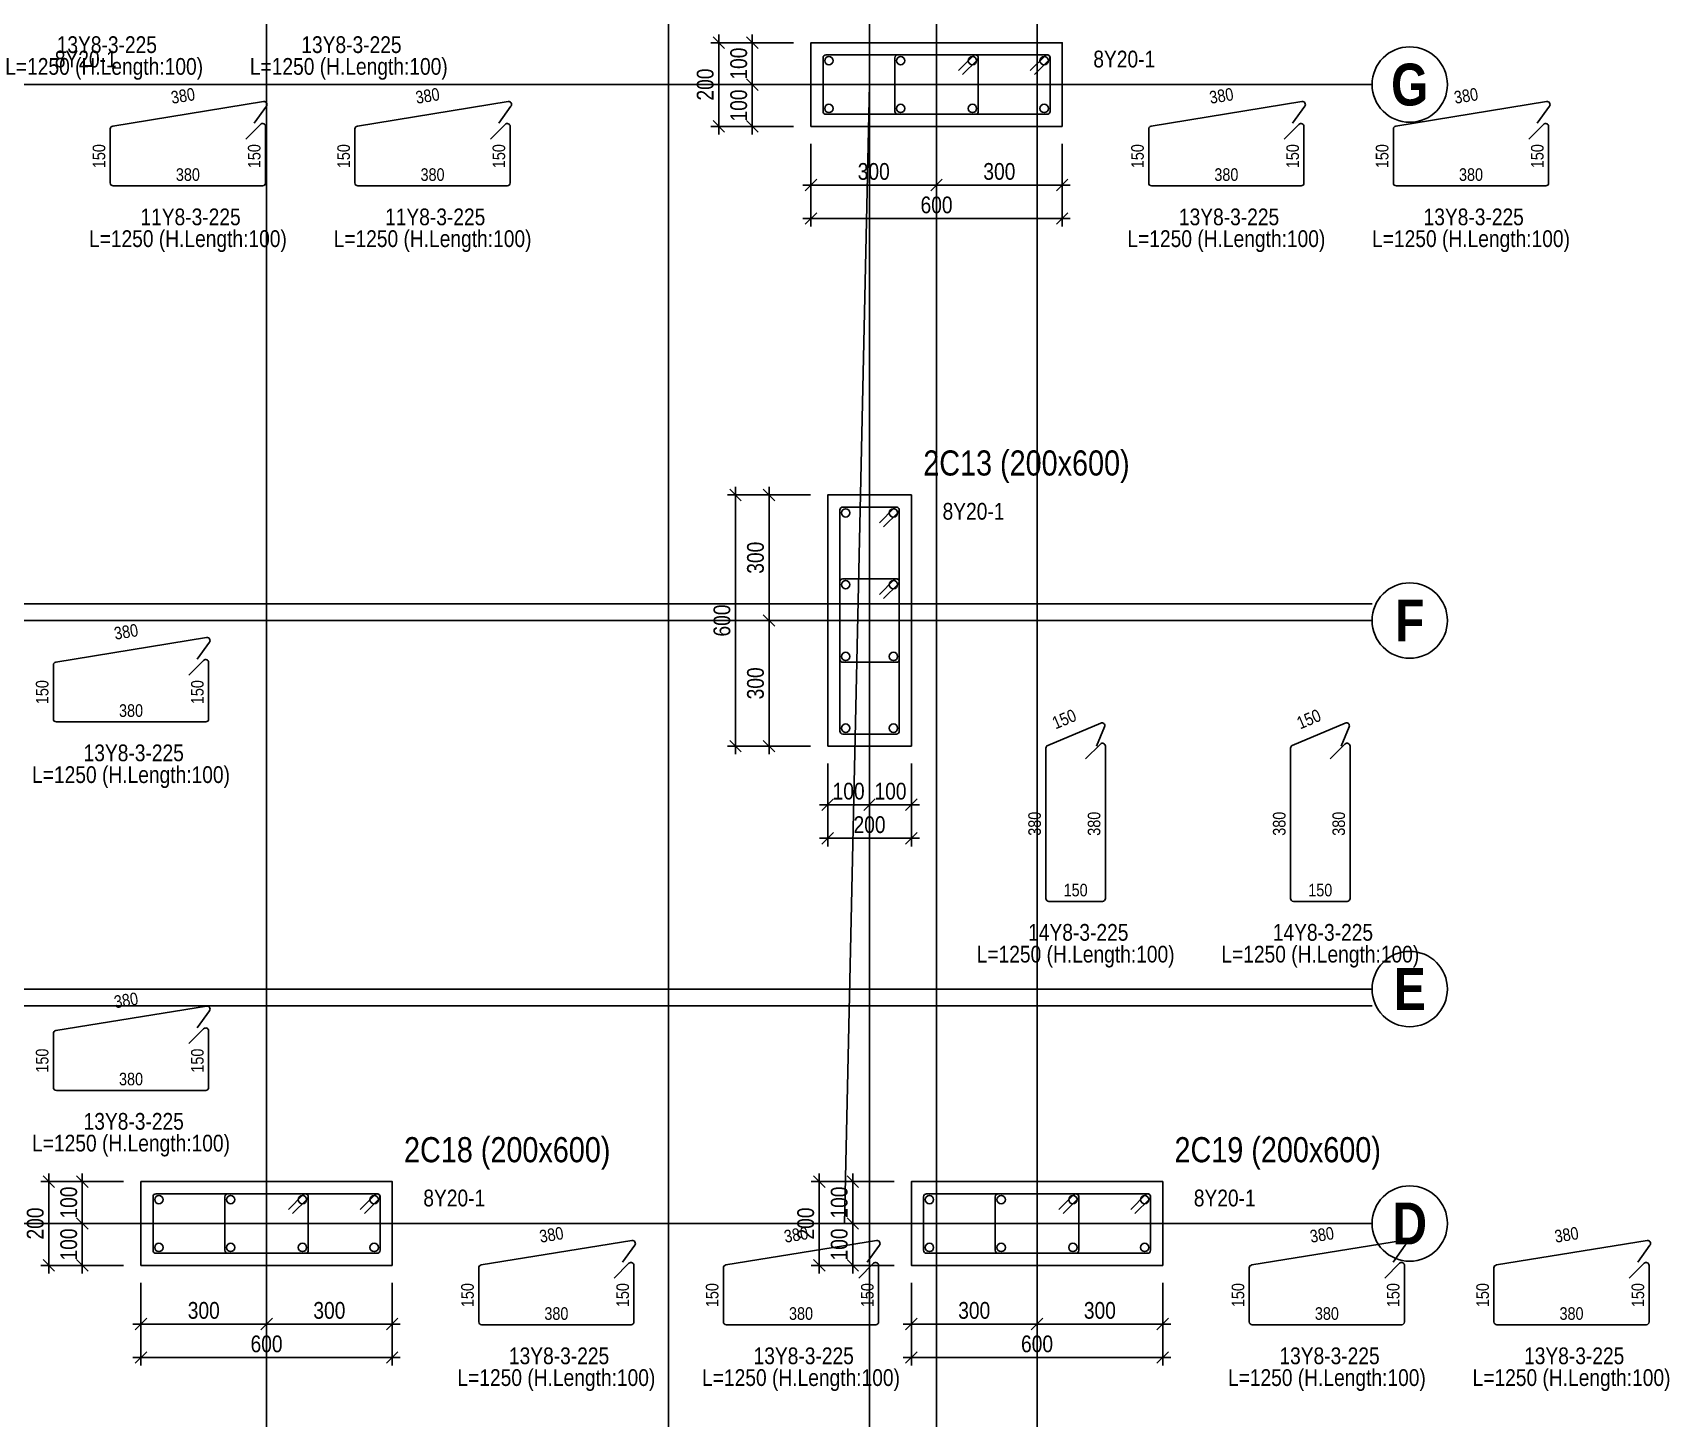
# Model space of a CAD drawing. Extents: x 0 to 206258, y -403073 to 0.
# Drawn here: x 54966 to 64737, y -75950 to -67678 of the extents above; entities that cross this region are included whole.
import ezdxf
from ezdxf.enums import TextEntityAlignment as Align
from ezdxf.lldxf.tags import DXFTag

# ---------------------------------------------------------------- set-up
doc = ezdxf.new("R2010")
doc.units = 0
doc.header["$LTSCALE"] = 1000
for name, color, linetype in [('Axis Circle(Dir 1)', 150, 'Continuous'), ('Axis Label(Dir 1)', 7, 'Continuous'), ('Axis Line(Dir 1)', 8, 'CENTER2'), ('Axis Line(Dir 2)', 150, 'CENTER2'), ('Column Line(D)', 1, 'Continuous'), ('Dimension Line', 5, 'Continuous'), ('Link Line', 3, 'Continuous'), ('Rebar Length Text', 8, 'Continuous'), ('Rebar Line', 7, 'Continuous'), ('Top Rebar Label', 6, 'Continuous')]:
    doc.layers.add(name, color=color, linetype=linetype)
for name, color, linetype, true_color in [('Column Label(D)', 12, 'Continuous', 0xbd0000), ('Ghost Axis Line', 254, 'Continuous', 0xbebebe), ('Link Label', 94, 'Continuous', 0x008100), ('Link Length Text', 94, 'Continuous', 0x008100)]:
    doc.layers.add(name, color=color, linetype=linetype, true_color=true_color)
doc.styles.add('Axis Label(Dir 1)', font='ARIALNB.TTF', dxfattribs={"height": 250})
doc.styles.add('Column Label(D)', font='ARIALN.TTF', dxfattribs={"height": 150})
doc.styles.add('Dimension Text', font='ARIALN.TTF', dxfattribs={"height": 100})
doc.styles.add('Link Label', font='ARIALN.TTF', dxfattribs={"height": 100})
doc.styles.add('Link Length Text', font='ARIALN.TTF', dxfattribs={"height": 100})
doc.styles.add('Rebar Length Text', font='ARIALN.TTF', dxfattribs={"height": 75})
doc.styles.add('Top Rebar Label', font='ARIALN.TTF', dxfattribs={"height": 100})
tags = doc.linetypes.add('CENTER2', pattern=[1.125, 0.75, -0.125, 0.125, -0.125]).pattern_tags.tags
tags[10:11] = [DXFTag(74, 4), DXFTag(75, 0), DXFTag(340, '0'), DXFTag(46, 0.0), DXFTag(50, 0.0), DXFTag(44, 0.0), DXFTag(45, 0.0)]
tags[8:9] = [DXFTag(74, 4), DXFTag(75, 0), DXFTag(340, '0'), DXFTag(46, 0.0), DXFTag(50, 0.0), DXFTag(44, 0.0), DXFTag(45, 0.0)]
tags[6:7] = [DXFTag(74, 4), DXFTag(75, 0), DXFTag(340, '0'), DXFTag(46, 0.0), DXFTag(50, 0.0), DXFTag(44, 0.0), DXFTag(45, 0.0)]
tags[4:5] = [DXFTag(74, 4), DXFTag(75, 0), DXFTag(340, '0'), DXFTag(46, 0.0), DXFTag(50, 0.0), DXFTag(44, 0.0), DXFTag(45, 0.0)]
doc.dimstyles.new('COLUMNAPP', dxfattribs={"dimtxt": 100, "dimasz": 30, "dimexe": 48.3, "dimexo": 103.5, "dimgap": 30, "dimtad": 1, "dimtoh": 1, "dimdec": 1, "dimlfac": 0.4, "dimdsep": 46, "dimtxsty": 'Dimension Text', "dimblk": 'PCDIM_TICK', "dimcen": 0.09, "dimclrd": 5, "dimclre": 5, "dimclrt": 5, "dimadec": 1, "dimazin": 0, "dimtp": 1, "dimtm": 1, "dimtfac": 1, "dimtdec": 4, "dimtofl": 0, "dimtmove": 0, "dimatfit": 3, "dimfxl": 1, "dimtolj": 1, "dimtzin": 0, "dimarcsym": 0})

# ---------------------------------------------------------------- blocks, each defined once
blk = doc.blocks.new('PCDIM_TICK')
at = {"layer": 'Dimension Line', "color": 0, "transparency": 33554687}
for p, q in [((1.15, 1.15), (-1.15, -1.15)), ((1.61, 0), (0, 0))]:
    blk.add_line(p, q, dxfattribs=at)
blk = doc.blocks.new('*U1479')
at = {"layer": 'Dimension Line', "color": 5, "true_color": 0x0000ff, "transparency": 16777216}
for p, q in [((59612.4, -68341.2), (59612.4, -68636)), ((60362.4, -68341.2), (60362.4, -68636)), ((59612.4, -68587.7), (60362.4, -68587.7))]:
    blk.add_line(p, q, dxfattribs=at)
at = {"layer": 'Dimension Line', "color": 5, "true_color": 0x0000ff, "transparency": 16777216, "xscale": 30, "yscale": 30, "rotation": 180.0000000000004}
blk.add_blockref('PCDIM_TICK', (59612.4, -68587.7), dxfattribs=at)
at = {"layer": 'Dimension Line', "color": 5, "true_color": 0x0000ff, "transparency": 16777216, "xscale": 30, "yscale": 30}
blk.add_blockref('PCDIM_TICK', (60362.4, -68587.7), dxfattribs=at)
at = {"layer": 'Dimension Line', "color": 5, "true_color": 0x0000ff, "transparency": 16777216, "insert": (59987.4, -68557.7), "char_height": 100, "width": 181.501, "attachment_point": 8, "style": 'Dimension Text'}
blk.add_mtext('300', dxfattribs=at)
blk = doc.blocks.new('*U1480')
at = {"layer": 'Dimension Line', "color": 5, "true_color": 0x0000ff, "transparency": 16777216}
for p, q in [((60362.4, -68341.2), (60362.4, -68636)), ((61112.4, -68341.2), (61112.4, -68636)), ((60362.4, -68587.7), (61112.4, -68587.7))]:
    blk.add_line(p, q, dxfattribs=at)
at = {"layer": 'Dimension Line', "color": 5, "true_color": 0x0000ff, "transparency": 16777216, "xscale": 30, "yscale": 30, "rotation": 180.0000000000004}
blk.add_blockref('PCDIM_TICK', (60362.4, -68587.7), dxfattribs=at)
at = {"layer": 'Dimension Line', "color": 5, "true_color": 0x0000ff, "transparency": 16777216, "xscale": 30, "yscale": 30}
blk.add_blockref('PCDIM_TICK', (61112.4, -68587.7), dxfattribs=at)
at = {"layer": 'Dimension Line', "color": 5, "true_color": 0x0000ff, "transparency": 16777216, "insert": (60737.4, -68557.7), "char_height": 100, "width": 181.501, "attachment_point": 8, "style": 'Dimension Text'}
blk.add_mtext('300', dxfattribs=at)
blk = doc.blocks.new('*U1481')
at = {"layer": 'Dimension Line', "color": 5, "true_color": 0x0000ff, "transparency": 16777216}
for p, q in [((59612.4, -68341.2), (59612.4, -68836)), ((61112.4, -68341.2), (61112.4, -68836)), ((59612.4, -68787.7), (61112.4, -68787.7))]:
    blk.add_line(p, q, dxfattribs=at)
at = {"layer": 'Dimension Line', "color": 5, "true_color": 0x0000ff, "transparency": 16777216, "xscale": 30, "yscale": 30, "rotation": 180.0000000000004}
blk.add_blockref('PCDIM_TICK', (59612.4, -68787.7), dxfattribs=at)
at = {"layer": 'Dimension Line', "color": 5, "true_color": 0x0000ff, "transparency": 16777216, "xscale": 30, "yscale": 30}
blk.add_blockref('PCDIM_TICK', (61112.4, -68787.7), dxfattribs=at)
at = {"layer": 'Dimension Line', "color": 5, "true_color": 0x0000ff, "transparency": 16777216, "insert": (60362.4, -68757.7), "char_height": 100, "width": 181.97, "attachment_point": 8, "style": 'Dimension Text'}
blk.add_mtext('600', dxfattribs=at)
blk = doc.blocks.new('*U1482')
at = {"layer": 'Dimension Line', "color": 5, "true_color": 0x0000ff, "transparency": 16777216}
for p, q in [((59508.9, -67987.7), (59214.1, -67987.7)), ((59262.4, -68237.7), (59262.4, -67987.7)), ((59508.9, -68237.7), (59214.1, -68237.7))]:
    blk.add_line(p, q, dxfattribs=at)
at = {"layer": 'Dimension Line', "color": 5, "true_color": 0x0000ff, "transparency": 16777216, "xscale": 30, "yscale": 30}
for p, rotation in [((59262.4, -67987.7), 89.99999999999447), ((59262.4, -68237.7), 269.9999999999834)]:
    blk.add_blockref('PCDIM_TICK', p, dxfattribs=dict(at, rotation=rotation))
at = {"layer": 'Dimension Line', "color": 5, "true_color": 0x0000ff, "transparency": 16777216, "insert": (59232.4, -68112.7), "char_height": 100, "width": 173.928, "attachment_point": 8, "rotation": 90, "style": 'Dimension Text'}
blk.add_mtext('100', dxfattribs=at)
blk = doc.blocks.new('*U1483')
at = {"layer": 'Dimension Line', "color": 5, "true_color": 0x0000ff, "transparency": 16777216}
for p, q in [((59508.9, -67737.7), (59214.1, -67737.7)), ((59262.4, -67987.7), (59262.4, -67737.7)), ((59508.9, -67987.7), (59214.1, -67987.7))]:
    blk.add_line(p, q, dxfattribs=at)
at = {"layer": 'Dimension Line', "color": 5, "true_color": 0x0000ff, "transparency": 16777216, "xscale": 30, "yscale": 30}
for p, rotation in [((59262.4, -67737.7), 89.99999999999447), ((59262.4, -67987.7), 269.9999999999834)]:
    blk.add_blockref('PCDIM_TICK', p, dxfattribs=dict(at, rotation=rotation))
at = {"layer": 'Dimension Line', "color": 5, "true_color": 0x0000ff, "transparency": 16777216, "insert": (59232.4, -67862.7), "char_height": 100, "width": 173.928, "attachment_point": 8, "rotation": 90, "style": 'Dimension Text'}
blk.add_mtext('100', dxfattribs=at)
blk = doc.blocks.new('*U1484')
at = {"layer": 'Dimension Line', "color": 5, "true_color": 0x0000ff, "transparency": 16777216}
for p, q in [((59508.9, -67737.7), (59014.1, -67737.7)), ((59062.4, -68237.7), (59062.4, -67737.7)), ((59508.9, -68237.7), (59014.1, -68237.7))]:
    blk.add_line(p, q, dxfattribs=at)
at = {"layer": 'Dimension Line', "color": 5, "true_color": 0x0000ff, "transparency": 16777216, "xscale": 30, "yscale": 30}
for p, rotation in [((59062.4, -67737.7), 89.99999999999447), ((59062.4, -68237.7), 269.9999999999834)]:
    blk.add_blockref('PCDIM_TICK', p, dxfattribs=dict(at, rotation=rotation))
at = {"layer": 'Dimension Line', "color": 5, "true_color": 0x0000ff, "transparency": 16777216, "insert": (59032.4, -67987.7), "char_height": 100, "width": 182.775, "attachment_point": 8, "rotation": 90, "style": 'Dimension Text'}
blk.add_mtext('200', dxfattribs=at)
blk = doc.blocks.new('*U1491')
at = {"layer": 'Dimension Line', "color": 5, "true_color": 0x0000ff, "transparency": 16777216}
for p, q in [((59712.4, -72041.2), (59712.4, -72336)), ((59962.4, -72041.2), (59962.4, -72336)), ((59712.4, -72287.7), (59962.4, -72287.7))]:
    blk.add_line(p, q, dxfattribs=at)
at = {"layer": 'Dimension Line', "color": 5, "true_color": 0x0000ff, "transparency": 16777216, "xscale": 30, "yscale": 30, "rotation": 180.0000000000004}
blk.add_blockref('PCDIM_TICK', (59712.4, -72287.7), dxfattribs=at)
at = {"layer": 'Dimension Line', "color": 5, "true_color": 0x0000ff, "transparency": 16777216, "xscale": 30, "yscale": 30}
blk.add_blockref('PCDIM_TICK', (59962.4, -72287.7), dxfattribs=at)
at = {"layer": 'Dimension Line', "color": 5, "true_color": 0x0000ff, "transparency": 16777216, "insert": (59837.4, -72257.7), "char_height": 100, "width": 173.928, "attachment_point": 8, "style": 'Dimension Text'}
blk.add_mtext('100', dxfattribs=at)
blk = doc.blocks.new('*U1492')
at = {"layer": 'Dimension Line', "color": 5, "true_color": 0x0000ff, "transparency": 16777216}
for p, q in [((59962.4, -72041.2), (59962.4, -72336)), ((60212.4, -72041.2), (60212.4, -72336)), ((59962.4, -72287.7), (60212.4, -72287.7))]:
    blk.add_line(p, q, dxfattribs=at)
at = {"layer": 'Dimension Line', "color": 5, "true_color": 0x0000ff, "transparency": 16777216, "xscale": 30, "yscale": 30, "rotation": 180.0000000000004}
blk.add_blockref('PCDIM_TICK', (59962.4, -72287.7), dxfattribs=at)
at = {"layer": 'Dimension Line', "color": 5, "true_color": 0x0000ff, "transparency": 16777216, "xscale": 30, "yscale": 30}
blk.add_blockref('PCDIM_TICK', (60212.4, -72287.7), dxfattribs=at)
at = {"layer": 'Dimension Line', "color": 5, "true_color": 0x0000ff, "transparency": 16777216, "insert": (60087.4, -72257.7), "char_height": 100, "width": 173.928, "attachment_point": 8, "style": 'Dimension Text'}
blk.add_mtext('100', dxfattribs=at)
blk = doc.blocks.new('*U1493')
at = {"layer": 'Dimension Line', "color": 5, "true_color": 0x0000ff, "transparency": 16777216}
for p, q in [((59712.4, -72041.2), (59712.4, -72536)), ((60212.4, -72041.2), (60212.4, -72536)), ((59712.4, -72487.7), (60212.4, -72487.7))]:
    blk.add_line(p, q, dxfattribs=at)
at = {"layer": 'Dimension Line', "color": 5, "true_color": 0x0000ff, "transparency": 16777216, "xscale": 30, "yscale": 30, "rotation": 180.0000000000004}
blk.add_blockref('PCDIM_TICK', (59712.4, -72487.7), dxfattribs=at)
at = {"layer": 'Dimension Line', "color": 5, "true_color": 0x0000ff, "transparency": 16777216, "xscale": 30, "yscale": 30}
blk.add_blockref('PCDIM_TICK', (60212.4, -72487.7), dxfattribs=at)
at = {"layer": 'Dimension Line', "color": 5, "true_color": 0x0000ff, "transparency": 16777216, "insert": (59962.4, -72457.7), "char_height": 100, "width": 182.775, "attachment_point": 8, "style": 'Dimension Text'}
blk.add_mtext('200', dxfattribs=at)
blk = doc.blocks.new('*U1494')
at = {"layer": 'Dimension Line', "color": 5, "true_color": 0x0000ff, "transparency": 16777216}
for p, q in [((59608.9, -71187.7), (59314.1, -71187.7)), ((59362.4, -71937.7), (59362.4, -71187.7)), ((59608.9, -71937.7), (59314.1, -71937.7))]:
    blk.add_line(p, q, dxfattribs=at)
at = {"layer": 'Dimension Line', "color": 5, "true_color": 0x0000ff, "transparency": 16777216, "xscale": 30, "yscale": 30}
for p, rotation in [((59362.4, -71187.7), 89.99999999999447), ((59362.4, -71937.7), 269.9999999999834)]:
    blk.add_blockref('PCDIM_TICK', p, dxfattribs=dict(at, rotation=rotation))
at = {"layer": 'Dimension Line', "color": 5, "true_color": 0x0000ff, "transparency": 16777216, "insert": (59332.4, -71562.7), "char_height": 100, "width": 181.501, "attachment_point": 8, "rotation": 90, "style": 'Dimension Text'}
blk.add_mtext('300', dxfattribs=at)
blk = doc.blocks.new('*U1495')
at = {"layer": 'Dimension Line', "color": 5, "true_color": 0x0000ff, "transparency": 16777216}
for p, q in [((59608.9, -70437.7), (59314.1, -70437.7)), ((59362.4, -71187.7), (59362.4, -70437.7)), ((59608.9, -71187.7), (59314.1, -71187.7))]:
    blk.add_line(p, q, dxfattribs=at)
at = {"layer": 'Dimension Line', "color": 5, "true_color": 0x0000ff, "transparency": 16777216, "xscale": 30, "yscale": 30}
for p, rotation in [((59362.4, -70437.7), 89.99999999999447), ((59362.4, -71187.7), 269.9999999999834)]:
    blk.add_blockref('PCDIM_TICK', p, dxfattribs=dict(at, rotation=rotation))
at = {"layer": 'Dimension Line', "color": 5, "true_color": 0x0000ff, "transparency": 16777216, "insert": (59332.4, -70812.7), "char_height": 100, "width": 181.501, "attachment_point": 8, "rotation": 90, "style": 'Dimension Text'}
blk.add_mtext('300', dxfattribs=at)
blk = doc.blocks.new('*U1496')
at = {"layer": 'Dimension Line', "color": 5, "true_color": 0x0000ff, "transparency": 16777216}
for p, q in [((59608.9, -70437.7), (59114.1, -70437.7)), ((59162.4, -71937.7), (59162.4, -70437.7)), ((59608.9, -71937.7), (59114.1, -71937.7))]:
    blk.add_line(p, q, dxfattribs=at)
at = {"layer": 'Dimension Line', "color": 5, "true_color": 0x0000ff, "transparency": 16777216, "xscale": 30, "yscale": 30}
for p, rotation in [((59162.4, -70437.7), 89.99999999999447), ((59162.4, -71937.7), 269.9999999999834)]:
    blk.add_blockref('PCDIM_TICK', p, dxfattribs=dict(at, rotation=rotation))
at = {"layer": 'Dimension Line', "color": 5, "true_color": 0x0000ff, "transparency": 16777216, "insert": (59132.4, -71187.7), "char_height": 100, "width": 181.97, "attachment_point": 8, "rotation": 90, "style": 'Dimension Text'}
blk.add_mtext('600', dxfattribs=at)
blk = doc.blocks.new('*U1515')
at = {"layer": 'Dimension Line', "color": 5, "true_color": 0x0000ff, "transparency": 16777216}
for p, q in [((55612.4, -75141.2), (55612.4, -75436)), ((56362.4, -75141.2), (56362.4, -75436)), ((55612.4, -75387.7), (56362.4, -75387.7))]:
    blk.add_line(p, q, dxfattribs=at)
at = {"layer": 'Dimension Line', "color": 5, "true_color": 0x0000ff, "transparency": 16777216, "xscale": 30, "yscale": 30, "rotation": 180.0000000000004}
blk.add_blockref('PCDIM_TICK', (55612.4, -75387.7), dxfattribs=at)
at = {"layer": 'Dimension Line', "color": 5, "true_color": 0x0000ff, "transparency": 16777216, "xscale": 30, "yscale": 30}
blk.add_blockref('PCDIM_TICK', (56362.4, -75387.7), dxfattribs=at)
at = {"layer": 'Dimension Line', "color": 5, "true_color": 0x0000ff, "transparency": 16777216, "insert": (55987.4, -75357.7), "char_height": 100, "width": 181.501, "attachment_point": 8, "style": 'Dimension Text'}
blk.add_mtext('300', dxfattribs=at)
blk = doc.blocks.new('*U1516')
at = {"layer": 'Dimension Line', "color": 5, "true_color": 0x0000ff, "transparency": 16777216}
for p, q in [((56362.4, -75141.2), (56362.4, -75436)), ((57112.4, -75141.2), (57112.4, -75436)), ((56362.4, -75387.7), (57112.4, -75387.7))]:
    blk.add_line(p, q, dxfattribs=at)
at = {"layer": 'Dimension Line', "color": 5, "true_color": 0x0000ff, "transparency": 16777216, "xscale": 30, "yscale": 30, "rotation": 180.0000000000004}
blk.add_blockref('PCDIM_TICK', (56362.4, -75387.7), dxfattribs=at)
at = {"layer": 'Dimension Line', "color": 5, "true_color": 0x0000ff, "transparency": 16777216, "xscale": 30, "yscale": 30}
blk.add_blockref('PCDIM_TICK', (57112.4, -75387.7), dxfattribs=at)
at = {"layer": 'Dimension Line', "color": 5, "true_color": 0x0000ff, "transparency": 16777216, "insert": (56737.4, -75357.7), "char_height": 100, "width": 181.501, "attachment_point": 8, "style": 'Dimension Text'}
blk.add_mtext('300', dxfattribs=at)
blk = doc.blocks.new('*U1517')
at = {"layer": 'Dimension Line', "color": 5, "true_color": 0x0000ff, "transparency": 16777216}
for p, q in [((55612.4, -75141.2), (55612.4, -75636)), ((57112.4, -75141.2), (57112.4, -75636)), ((55612.4, -75587.7), (57112.4, -75587.7))]:
    blk.add_line(p, q, dxfattribs=at)
at = {"layer": 'Dimension Line', "color": 5, "true_color": 0x0000ff, "transparency": 16777216, "xscale": 30, "yscale": 30, "rotation": 180.0000000000004}
blk.add_blockref('PCDIM_TICK', (55612.4, -75587.7), dxfattribs=at)
at = {"layer": 'Dimension Line', "color": 5, "true_color": 0x0000ff, "transparency": 16777216, "xscale": 30, "yscale": 30}
blk.add_blockref('PCDIM_TICK', (57112.4, -75587.7), dxfattribs=at)
at = {"layer": 'Dimension Line', "color": 5, "true_color": 0x0000ff, "transparency": 16777216, "insert": (56362.4, -75557.7), "char_height": 100, "width": 181.97, "attachment_point": 8, "style": 'Dimension Text'}
blk.add_mtext('600', dxfattribs=at)
blk = doc.blocks.new('*U1518')
at = {"layer": 'Dimension Line', "color": 5, "true_color": 0x0000ff, "transparency": 16777216}
for p, q in [((55508.9, -74787.7), (55214.1, -74787.7)), ((55262.4, -75037.7), (55262.4, -74787.7)), ((55508.9, -75037.7), (55214.1, -75037.7))]:
    blk.add_line(p, q, dxfattribs=at)
at = {"layer": 'Dimension Line', "color": 5, "true_color": 0x0000ff, "transparency": 16777216, "xscale": 30, "yscale": 30}
for p, rotation in [((55262.4, -74787.7), 89.99999999999447), ((55262.4, -75037.7), 269.9999999999834)]:
    blk.add_blockref('PCDIM_TICK', p, dxfattribs=dict(at, rotation=rotation))
at = {"layer": 'Dimension Line', "color": 5, "true_color": 0x0000ff, "transparency": 16777216, "insert": (55232.4, -74912.7), "char_height": 100, "width": 173.928, "attachment_point": 8, "rotation": 90, "style": 'Dimension Text'}
blk.add_mtext('100', dxfattribs=at)
blk = doc.blocks.new('*U1519')
at = {"layer": 'Dimension Line', "color": 5, "true_color": 0x0000ff, "transparency": 16777216}
for p, q in [((55508.9, -74537.7), (55214.1, -74537.7)), ((55262.4, -74787.7), (55262.4, -74537.7)), ((55508.9, -74787.7), (55214.1, -74787.7))]:
    blk.add_line(p, q, dxfattribs=at)
at = {"layer": 'Dimension Line', "color": 5, "true_color": 0x0000ff, "transparency": 16777216, "xscale": 30, "yscale": 30}
for p, rotation in [((55262.4, -74537.7), 89.99999999999447), ((55262.4, -74787.7), 269.9999999999834)]:
    blk.add_blockref('PCDIM_TICK', p, dxfattribs=dict(at, rotation=rotation))
at = {"layer": 'Dimension Line', "color": 5, "true_color": 0x0000ff, "transparency": 16777216, "insert": (55232.4, -74662.7), "char_height": 100, "width": 173.928, "attachment_point": 8, "rotation": 90, "style": 'Dimension Text'}
blk.add_mtext('100', dxfattribs=at)
blk = doc.blocks.new('*U1520')
at = {"layer": 'Dimension Line', "color": 5, "true_color": 0x0000ff, "transparency": 16777216}
for p, q in [((55508.9, -74537.7), (55014.1, -74537.7)), ((55062.4, -75037.7), (55062.4, -74537.7)), ((55508.9, -75037.7), (55014.1, -75037.7))]:
    blk.add_line(p, q, dxfattribs=at)
at = {"layer": 'Dimension Line', "color": 5, "true_color": 0x0000ff, "transparency": 16777216, "xscale": 30, "yscale": 30}
for p, rotation in [((55062.4, -74537.7), 89.99999999999447), ((55062.4, -75037.7), 269.9999999999834)]:
    blk.add_blockref('PCDIM_TICK', p, dxfattribs=dict(at, rotation=rotation))
at = {"layer": 'Dimension Line', "color": 5, "true_color": 0x0000ff, "transparency": 16777216, "insert": (55032.4, -74787.7), "char_height": 100, "width": 182.775, "attachment_point": 8, "rotation": 90, "style": 'Dimension Text'}
blk.add_mtext('200', dxfattribs=at)
blk = doc.blocks.new('*U1521')
at = {"layer": 'Dimension Line', "color": 5, "true_color": 0x0000ff, "transparency": 16777216}
for p, q in [((60212.4, -75141.2), (60212.4, -75436)), ((60962.4, -75141.2), (60962.4, -75436)), ((60212.4, -75387.7), (60962.4, -75387.7))]:
    blk.add_line(p, q, dxfattribs=at)
at = {"layer": 'Dimension Line', "color": 5, "true_color": 0x0000ff, "transparency": 16777216, "xscale": 30, "yscale": 30, "rotation": 180.0000000000004}
blk.add_blockref('PCDIM_TICK', (60212.4, -75387.7), dxfattribs=at)
at = {"layer": 'Dimension Line', "color": 5, "true_color": 0x0000ff, "transparency": 16777216, "xscale": 30, "yscale": 30}
blk.add_blockref('PCDIM_TICK', (60962.4, -75387.7), dxfattribs=at)
at = {"layer": 'Dimension Line', "color": 5, "true_color": 0x0000ff, "transparency": 16777216, "insert": (60587.4, -75357.7), "char_height": 100, "width": 181.501, "attachment_point": 8, "style": 'Dimension Text'}
blk.add_mtext('300', dxfattribs=at)
blk = doc.blocks.new('*U1522')
at = {"layer": 'Dimension Line', "color": 5, "true_color": 0x0000ff, "transparency": 16777216}
for p, q in [((60962.4, -75141.2), (60962.4, -75436)), ((61712.4, -75141.2), (61712.4, -75436)), ((60962.4, -75387.7), (61712.4, -75387.7))]:
    blk.add_line(p, q, dxfattribs=at)
at = {"layer": 'Dimension Line', "color": 5, "true_color": 0x0000ff, "transparency": 16777216, "xscale": 30, "yscale": 30, "rotation": 180.0000000000004}
blk.add_blockref('PCDIM_TICK', (60962.4, -75387.7), dxfattribs=at)
at = {"layer": 'Dimension Line', "color": 5, "true_color": 0x0000ff, "transparency": 16777216, "xscale": 30, "yscale": 30}
blk.add_blockref('PCDIM_TICK', (61712.4, -75387.7), dxfattribs=at)
at = {"layer": 'Dimension Line', "color": 5, "true_color": 0x0000ff, "transparency": 16777216, "insert": (61337.4, -75357.7), "char_height": 100, "width": 181.501, "attachment_point": 8, "style": 'Dimension Text'}
blk.add_mtext('300', dxfattribs=at)
blk = doc.blocks.new('*U1523')
at = {"layer": 'Dimension Line', "color": 5, "true_color": 0x0000ff, "transparency": 16777216}
for p, q in [((60212.4, -75141.2), (60212.4, -75636)), ((61712.4, -75141.2), (61712.4, -75636)), ((60212.4, -75587.7), (61712.4, -75587.7))]:
    blk.add_line(p, q, dxfattribs=at)
at = {"layer": 'Dimension Line', "color": 5, "true_color": 0x0000ff, "transparency": 16777216, "xscale": 30, "yscale": 30, "rotation": 180.0000000000004}
blk.add_blockref('PCDIM_TICK', (60212.4, -75587.7), dxfattribs=at)
at = {"layer": 'Dimension Line', "color": 5, "true_color": 0x0000ff, "transparency": 16777216, "xscale": 30, "yscale": 30}
blk.add_blockref('PCDIM_TICK', (61712.4, -75587.7), dxfattribs=at)
at = {"layer": 'Dimension Line', "color": 5, "true_color": 0x0000ff, "transparency": 16777216, "insert": (60962.4, -75557.7), "char_height": 100, "width": 181.97, "attachment_point": 8, "style": 'Dimension Text'}
blk.add_mtext('600', dxfattribs=at)
blk = doc.blocks.new('*U1524')
at = {"layer": 'Dimension Line', "color": 5, "true_color": 0x0000ff, "transparency": 16777216}
for p, q in [((60108.9, -74787.7), (59814.1, -74787.7)), ((59862.4, -75037.7), (59862.4, -74787.7)), ((60108.9, -75037.7), (59814.1, -75037.7))]:
    blk.add_line(p, q, dxfattribs=at)
at = {"layer": 'Dimension Line', "color": 5, "true_color": 0x0000ff, "transparency": 16777216, "xscale": 30, "yscale": 30}
for p, rotation in [((59862.4, -74787.7), 89.99999999999447), ((59862.4, -75037.7), 269.9999999999834)]:
    blk.add_blockref('PCDIM_TICK', p, dxfattribs=dict(at, rotation=rotation))
at = {"layer": 'Dimension Line', "color": 5, "true_color": 0x0000ff, "transparency": 16777216, "insert": (59832.4, -74912.7), "char_height": 100, "width": 173.928, "attachment_point": 8, "rotation": 90, "style": 'Dimension Text'}
blk.add_mtext('100', dxfattribs=at)
blk = doc.blocks.new('*U1525')
at = {"layer": 'Dimension Line', "color": 5, "true_color": 0x0000ff, "transparency": 16777216}
for p, q in [((60108.9, -74537.7), (59814.1, -74537.7)), ((59862.4, -74787.7), (59862.4, -74537.7)), ((60108.9, -74787.7), (59814.1, -74787.7))]:
    blk.add_line(p, q, dxfattribs=at)
at = {"layer": 'Dimension Line', "color": 5, "true_color": 0x0000ff, "transparency": 16777216, "xscale": 30, "yscale": 30}
for p, rotation in [((59862.4, -74537.7), 89.99999999999447), ((59862.4, -74787.7), 269.9999999999834)]:
    blk.add_blockref('PCDIM_TICK', p, dxfattribs=dict(at, rotation=rotation))
at = {"layer": 'Dimension Line', "color": 5, "true_color": 0x0000ff, "transparency": 16777216, "insert": (59832.4, -74662.7), "char_height": 100, "width": 173.928, "attachment_point": 8, "rotation": 90, "style": 'Dimension Text'}
blk.add_mtext('100', dxfattribs=at)
blk = doc.blocks.new('*U1526')
at = {"layer": 'Dimension Line', "color": 5, "true_color": 0x0000ff, "transparency": 16777216}
for p, q in [((60108.9, -74537.7), (59614.1, -74537.7)), ((59662.4, -75037.7), (59662.4, -74537.7)), ((60108.9, -75037.7), (59614.1, -75037.7))]:
    blk.add_line(p, q, dxfattribs=at)
at = {"layer": 'Dimension Line', "color": 5, "true_color": 0x0000ff, "transparency": 16777216, "xscale": 30, "yscale": 30}
for p, rotation in [((59662.4, -74537.7), 89.99999999999447), ((59662.4, -75037.7), 269.9999999999834)]:
    blk.add_blockref('PCDIM_TICK', p, dxfattribs=dict(at, rotation=rotation))
at = {"layer": 'Dimension Line', "color": 5, "true_color": 0x0000ff, "transparency": 16777216, "insert": (59632.4, -74787.7), "char_height": 100, "width": 182.775, "attachment_point": 8, "rotation": 90, "style": 'Dimension Text'}
blk.add_mtext('200', dxfattribs=at)

msp = doc.modelspace()

# ---------------------------------------------------------------- linework, layer by layer
at = {"layer": 'Axis Circle(Dir 1)', "transparency": 33554687}
for centre in [(63187.442, -67987.707), (63187.442, -71187.707), (63187.442, -73387.707), (63187.442, -74787.707)]:
    msp.add_circle(centre, 225, dxfattribs=at)
at = {"layer": 'Axis Line(Dir 1)', "transparency": 33554687}
for points in [[(45162.442, -67987.707), (62962.442, -67987.707)], [(45162.442, -71187.707), (62962.442, -71187.707)], [(45162.442, -73387.707), (62962.442, -73387.707)], [(45162.442, -74787.707), (62962.442, -74787.707)]]:
    msp.add_lwpolyline(points, dxfattribs=at)
at = {"layer": 'Axis Line(Dir 2)', "transparency": 33554687}
for points in [[(56362.442, -82587.707), (56362.442, -58787.707)], [(58762.442, -82587.707), (58762.442, -58787.707)], [(59962.442, -82587.707), (59962.442, -58787.707)], [(60362.442, -82587.707), (60362.442, -58787.707)], [(60962.442, -82587.707), (60962.442, -58787.707)]]:
    msp.add_lwpolyline(points, dxfattribs=at)
at = {"layer": 'Column Line(D)', "transparency": 33554687}
for points in [[(61112.442, -68237.707), (61112.442, -67737.707), (59612.442, -67737.707), (59612.442, -68237.707)], [(59712.442, -71937.707), (60212.442, -71937.707), (60212.442, -70437.707), (59712.442, -70437.707)], [(57112.442, -75037.707), (57112.442, -74537.707), (55612.442, -74537.707), (55612.442, -75037.707)], [(61712.442, -75037.707), (61712.442, -74537.707), (60212.442, -74537.707), (60212.442, -75037.707)]]:
    msp.add_lwpolyline(points, close=True, dxfattribs=at)
at = {"layer": 'Ghost Axis Line', "transparency": 33554687}
for points in [[(59812.442, -74787.707), (59962.442, -67987.707)], [(45162.442, -71087.707), (62962.442, -71087.707)], [(45162.442, -73487.707), (62962.442, -73487.707)]]:
    msp.add_lwpolyline(points, dxfattribs=at)
at = {"layer": 'Link Line', "transparency": 33554687}
for points in [[(60518.095, -67928.469), (60606.484, -67840.081, 0.66817864), (60594.109, -67810.207), (59702.442, -67810.207, 0.41421356), (59684.942, -67827.707), (59684.942, -68147.707, 0.41421356), (59702.442, -68165.207), (60594.109, -68165.207, 0.41421356), (60611.609, -68147.707), (60611.609, -67827.707, 0.66817864), (60581.735, -67815.332), (60493.346, -67903.721)], [(60946.428, -67928.469), (61034.817, -67840.081, 0.66817864), (61022.442, -67810.207), (60130.776, -67810.207, 0.41421356), (60113.276, -67827.707), (60113.276, -68147.707, 0.41421356), (60130.776, -68165.207), (61022.442, -68165.207, 0.41421356), (61039.942, -68147.707), (61039.942, -67827.707, 0.66817864), (61010.068, -67815.332), (60921.68, -67903.721)], [(56288.024, -68218.523), (56361.153, -68117.147, 0.66817864), (56344.164, -68089.634), (55444.108, -68235.326, 0.3679544), (55429.404, -68252.602), (55429.404, -68575.207, 0.41421356), (55446.904, -68592.707), (56338.571, -68592.707, 0.41421356), (56356.071, -68575.207), (56356.071, -68237.707, 0.66817864), (56326.196, -68225.332), (56237.808, -68313.721)], [(57748.613, -68218.523), (57821.742, -68117.147, 0.66817864), (57804.753, -68089.634), (56904.697, -68235.326, 0.3679544), (56889.994, -68252.602), (56889.994, -68575.207, 0.41421356), (56907.494, -68592.707), (57799.16, -68592.707, 0.41421356), (57816.66, -68575.207), (57816.66, -68237.707, 0.66817864), (57786.786, -68225.332), (57698.398, -68313.721)], [(62488.024, -68218.523), (62561.153, -68117.147, 0.66817864), (62544.164, -68089.634), (61644.108, -68235.326, 0.3679544), (61629.404, -68252.602), (61629.404, -68575.207, 0.41421356), (61646.904, -68592.707), (62538.571, -68592.707, 0.41421356), (62556.071, -68575.207), (62556.071, -68237.707, 0.66817864), (62526.196, -68225.332), (62437.808, -68313.721)], [(63948.613, -68218.523), (64021.742, -68117.147, 0.66817864), (64004.753, -68089.634), (63104.697, -68235.326, 0.3679544), (63089.994, -68252.602), (63089.994, -68575.207, 0.41421356), (63107.494, -68592.707), (63999.16, -68592.707, 0.41421356), (64016.66, -68575.207), (64016.66, -68237.707, 0.66817864), (63986.786, -68225.332), (63898.398, -68313.721)], [(60046.428, -70628.469), (60134.817, -70540.081, 0.66817864), (60122.442, -70510.207), (59802.442, -70510.207, 0.41421356), (59784.942, -70527.707), (59784.942, -71419.373, 0.41421356), (59802.442, -71436.873), (60122.442, -71436.873, 0.41421356), (60139.942, -71419.373), (60139.942, -70527.707, 0.66817864), (60110.068, -70515.332), (60021.68, -70603.721)], [(60046.428, -71056.803), (60134.817, -70968.414, 0.66817864), (60122.442, -70938.54), (59802.442, -70938.54, 0.41421356), (59784.942, -70956.04), (59784.942, -71847.707, 0.41421356), (59802.442, -71865.207), (60122.442, -71865.207, 0.41421356), (60139.942, -71847.707), (60139.942, -70956.04, 0.66817864), (60110.068, -70943.666), (60021.68, -71032.054)], [(55948.614, -71418.523), (56021.743, -71317.147, 0.66817864), (56004.754, -71289.634), (55104.698, -71435.326, 0.3679544), (55089.994, -71452.602), (55089.994, -71775.207, 0.41421356), (55107.494, -71792.707), (55999.161, -71792.707, 0.41421356), (56016.661, -71775.207), (56016.661, -71437.707, 0.66817864), (55986.786, -71425.332), (55898.398, -71513.721)], [(61318.254, -71938.058), (61365.271, -71822.238, 0.66817864), (61342.244, -71799.535), (61025.926, -71933.191, 0.30141429), (61015.237, -71949.311), (61015.237, -72846.874, 0.41421356), (61032.737, -72864.374), (61352.737, -72864.374, 0.41421356), (61370.237, -72846.874), (61370.237, -71937.707, 0.66817864), (61340.363, -71925.333), (61251.975, -72013.721)], [(62778.844, -71938.058), (62825.86, -71822.237, 0.66817864), (62802.834, -71799.535), (62486.516, -71933.191, 0.30141429), (62475.827, -71949.311), (62475.827, -72846.874, 0.41421356), (62493.327, -72864.374), (62813.327, -72864.374, 0.41421356), (62830.827, -72846.874), (62830.827, -71937.707, 0.66817864), (62800.953, -71925.333), (62712.565, -72013.721)], [(55948.614, -73618.523), (56021.743, -73517.147, 0.66817864), (56004.754, -73489.634), (55104.698, -73635.326, 0.3679544), (55089.994, -73652.602), (55089.994, -73975.207, 0.41421356), (55107.494, -73992.707), (55999.161, -73992.707, 0.41421356), (56016.661, -73975.207), (56016.661, -73637.707, 0.66817864), (55986.786, -73625.332), (55898.398, -73713.721)], [(56518.095, -74728.469), (56606.484, -74640.081, 0.66817864), (56594.109, -74610.207), (55702.442, -74610.207, 0.41421356), (55684.942, -74627.707), (55684.942, -74947.707, 0.41421356), (55702.442, -74965.207), (56594.109, -74965.207, 0.41421356), (56611.609, -74947.707), (56611.609, -74627.707, 0.66817864), (56581.735, -74615.332), (56493.346, -74703.721)], [(56946.428, -74728.469), (57034.817, -74640.081, 0.66817864), (57022.442, -74610.207), (56130.776, -74610.207, 0.41421356), (56113.276, -74627.707), (56113.276, -74947.707, 0.41421356), (56130.776, -74965.207), (57022.442, -74965.207, 0.41421356), (57039.942, -74947.707), (57039.942, -74627.707, 0.66817864), (57010.068, -74615.332), (56921.68, -74703.721)], [(61118.095, -74728.469), (61206.484, -74640.081, 0.66817864), (61194.109, -74610.207), (60302.442, -74610.207, 0.41421356), (60284.942, -74627.707), (60284.942, -74947.707, 0.41421356), (60302.442, -74965.207), (61194.109, -74965.207, 0.41421356), (61211.609, -74947.707), (61211.609, -74627.707, 0.66817864), (61181.735, -74615.332), (61093.346, -74703.721)], [(61546.428, -74728.469), (61634.817, -74640.081, 0.66817864), (61622.442, -74610.207), (60730.776, -74610.207, 0.41421356), (60713.276, -74627.707), (60713.276, -74947.707, 0.41421356), (60730.776, -74965.207), (61622.442, -74965.207, 0.41421356), (61639.942, -74947.707), (61639.942, -74627.707, 0.66817864), (61610.068, -74615.332), (61521.68, -74703.721)], [(58488.024, -75018.523), (58561.153, -74917.147, 0.66817864), (58544.164, -74889.634), (57644.108, -75035.326, 0.3679544), (57629.404, -75052.602), (57629.404, -75375.207, 0.41421356), (57646.904, -75392.707), (58538.571, -75392.707, 0.41421356), (58556.071, -75375.207), (58556.071, -75037.707, 0.66817864), (58526.196, -75025.332), (58437.808, -75113.721)], [(59948.613, -75018.523), (60021.742, -74917.147, 0.66817864), (60004.753, -74889.634), (59104.697, -75035.326, 0.3679544), (59089.994, -75052.602), (59089.994, -75375.207, 0.41421356), (59107.494, -75392.707), (59999.16, -75392.707, 0.41421356), (60016.66, -75375.207), (60016.66, -75037.707, 0.66817864), (59986.786, -75025.332), (59898.398, -75113.721)], [(63088.024, -75018.523), (63161.153, -74917.147, 0.66817864), (63144.164, -74889.634), (62244.108, -75035.326, 0.3679544), (62229.404, -75052.602), (62229.404, -75375.207, 0.41421356), (62246.904, -75392.707), (63138.571, -75392.707, 0.41421356), (63156.071, -75375.207), (63156.071, -75037.707, 0.66817864), (63126.196, -75025.332), (63037.808, -75113.721)], [(64548.613, -75018.523), (64621.742, -74917.147, 0.66817864), (64604.753, -74889.634), (63704.697, -75035.326, 0.3679544), (63689.994, -75052.602), (63689.994, -75375.207, 0.41421356), (63707.494, -75392.707), (64599.16, -75392.707, 0.41421356), (64616.66, -75375.207), (64616.66, -75037.707, 0.66817864), (64586.786, -75025.332), (64498.398, -75113.721)]]:
    msp.add_lwpolyline(points, format="xyb", dxfattribs=at)
at = {"layer": 'Rebar Line', "transparency": 33554687}
for centre in [(59719.942, -67845.207), (60148.276, -67845.207), (60576.609, -67845.207), (61004.942, -67845.207), (59719.942, -68130.207), (60148.276, -68130.207), (60576.609, -68130.207), (61004.942, -68130.207), (59819.942, -70545.207), (60104.942, -70545.207), (59819.942, -70973.54), (60104.942, -70973.54), (59819.942, -71401.873), (60104.942, -71401.873), (59819.942, -71830.207), (60104.942, -71830.207), (55719.942, -74645.207), (56148.276, -74645.207), (56576.609, -74645.207), (57004.942, -74645.207), (60319.942, -74645.207), (60748.276, -74645.207), (61176.609, -74645.207), (61604.942, -74645.207), (55719.942, -74930.207), (56148.276, -74930.207), (56576.609, -74930.207), (57004.942, -74930.207), (60319.942, -74930.207), (60748.276, -74930.207), (61176.609, -74930.207), (61604.942, -74930.207)]:
    msp.add_circle(centre, 25, dxfattribs=at)

# ---------------------------------------------------------------- texts
at = {"layer": 'Axis Label(Dir 1)', "transparency": 33554687, "style": 'Axis Label(Dir 1)'}
for s, p in [('G', (63187.442, -67987.707)), ('F', (63187.442, -71187.707)), ('E', (63187.442, -73387.707)), ('D', (63187.442, -74787.707))]:
    msp.add_text(s, height=250, dxfattribs=at).set_placement(p, align=Align.MIDDLE_CENTER)
at = {"layer": 'Column Label(D)', "transparency": 33554687, "style": 'Column Label(D)'}
for s, p in [('2C13 (200x600)', (60283.153, -70366.996)), ('2C18 (200x600)', (57183.153, -74466.996)), ('2C19 (200x600)', (61783.153, -74466.996))]:
    msp.add_text(s, height=150, dxfattribs=at).set_placement(p, align=Align.BOTTOM_LEFT)
at = {"layer": 'Link Label', "transparency": 33554687, "style": 'Link Label'}
for s, p in [(' 13Y8-3-225', (55392.737, -67799.374)), (' 13Y8-3-225', (56853.327, -67799.374)), (' 11Y8-3-225', (55892.737, -68827.707)), (' 11Y8-3-225', (57353.327, -68827.707)), (' 13Y8-3-225', (62092.737, -68827.707)), (' 13Y8-3-225', (63553.327, -68827.707)), (' 13Y8-3-225', (55553.327, -72027.707)), (' 14Y8-3-225', (61192.737, -73099.374)), (' 14Y8-3-225', (62653.327, -73099.374)), (' 13Y8-3-225', (55553.327, -74227.707)), (' 13Y8-3-225', (58092.737, -75627.707)), (' 13Y8-3-225', (59553.327, -75627.707)), (' 13Y8-3-225', (62692.737, -75627.707)), (' 13Y8-3-225', (64153.327, -75627.707))]:
    msp.add_text(s, height=100, dxfattribs=at).set_placement(p, align=Align.CENTER)
at = {"layer": 'Link Length Text', "transparency": 33554687, "style": 'Link Length Text'}
for p in [(55392.737, -67929.374), (56853.327, -67929.374), (55892.737, -68957.707), (57353.327, -68957.707), (62092.737, -68957.707), (63553.327, -68957.707), (55553.327, -72157.707), (61192.737, -73229.374), (62653.327, -73229.374), (55553.327, -74357.707), (58092.737, -75757.707), (59553.327, -75757.707), (62692.737, -75757.707), (64153.327, -75757.707)]:
    msp.add_text('L=1250 (H.Length:100)', height=100, dxfattribs=at).set_placement(p, align=Align.CENTER)
at = {"layer": 'Rebar Length Text', "transparency": 33554687, "style": 'Rebar Length Text'}
for s, rotation, p in [('380', 9.1947432, (55869.077, -68091.537)), ('380', 9.1947432, (57329.666, -68091.537)), ('380', 9.1947432, (62069.077, -68091.537)), ('380', 9.1947432, (63529.666, -68091.537)), ('150', 90, (55399.404, -68415.207)), ('150', 90, (56326.071, -68415.207)), ('150', 90, (56859.994, -68415.207)), ('150', 90, (57786.66, -68415.207)), ('150', 90, (61599.404, -68415.207)), ('150', 90, (62526.071, -68415.207)), ('150', 90, (63059.994, -68415.207)), ('150', 90, (63986.66, -68415.207)), ('380', 9.1947432, (55529.667, -71291.537)), ('150', 90, (55059.994, -71615.207)), ('150', 90, (55986.661, -71615.207)), ('150', 22.9057699, (61138.959, -71810.431)), ('150', 22.9057699, (62599.548, -71810.43)), ('380', 90, (60985.237, -72401.041)), ('380', 90, (61340.237, -72401.041)), ('380', 90, (62445.827, -72401.04)), ('380', 90, (62800.827, -72401.04)), ('380', 9.1947432, (55529.667, -73491.537)), ('150', 90, (55059.994, -73815.207)), ('150', 90, (55986.661, -73815.207)), ('380', 9.1947432, (58069.077, -74891.537)), ('380', 9.1947432, (59529.666, -74891.537)), ('380', 9.1947432, (62669.077, -74891.537)), ('380', 9.1947432, (64129.666, -74891.537)), ('150', 90, (57599.404, -75215.207)), ('150', 90, (58526.071, -75215.207)), ('150', 90, (59059.994, -75215.207)), ('150', 90, (59986.66, -75215.207)), ('150', 90, (62199.404, -75215.207)), ('150', 90, (63126.071, -75215.207)), ('150', 90, (63659.994, -75215.207)), ('150', 90, (64586.66, -75215.207))]:
    msp.add_text(s, height=75, rotation=rotation, dxfattribs=at).set_placement(p, align=Align.CENTER)
for s, p in [('380', (55892.737, -68562.707)), ('380', (57353.327, -68562.707)), ('380', (62092.737, -68562.707)), ('380', (63553.327, -68562.707)), ('380', (55553.327, -71762.707)), ('150', (61192.737, -72834.374)), ('150', (62653.327, -72834.374)), ('380', (55553.327, -73962.707)), ('380', (58092.737, -75362.707)), ('380', (59553.327, -75362.707)), ('380', (62692.737, -75362.707)), ('380', (64153.327, -75362.707))]:
    msp.add_text(s, height=75, dxfattribs=at).set_placement(p, align=Align.CENTER)
at = {"layer": 'Top Rebar Label', "transparency": 33554687, "style": 'Top Rebar Label'}
for p in [(55066.486, -67915.433), (61266.486, -67915.433), (60366.486, -70615.433), (57266.486, -74715.433), (61866.486, -74715.433)]:
    msp.add_text(' 8Y20-1', height=100, dxfattribs=at).set_placement(p, align=Align.BOTTOM_LEFT)

# ---------------------------------------------------------------- dimensions: what is measured, and where the dimension line sits
at = {"layer": 'Dimension Line', "transparency": 33554687}
for p1, p2, distance, picture, middle in [((59612.442, -68237.707), (59612.442, -67737.707), 550, '*U1484', (59062.442, -67987.707)), ((59612.442, -67987.707), (59612.442, -67737.707), 350, '*U1483', (59262.442, -67862.707)), ((59612.442, -68237.707), (59612.442, -67987.707), 350, '*U1482', (59262.442, -68112.707)), ((59612.442, -68237.707), (60362.442, -68237.707), -350, '*U1479', (59987.442, -68587.707)), ((59612.442, -68237.707), (61112.442, -68237.707), -550, '*U1481', (60362.442, -68787.707)), ((60362.442, -68237.707), (61112.442, -68237.707), -350, '*U1480', (60737.442, -68587.707)), ((59712.442, -71937.707), (59712.442, -70437.707), 550, '*U1496', (59162.442, -71187.707)), ((59712.442, -71187.707), (59712.442, -70437.707), 350, '*U1495', (59362.442, -70812.707)), ((59712.442, -71937.707), (59712.442, -71187.707), 350, '*U1494', (59362.442, -71562.707)), ((59712.442, -71937.707), (59962.442, -71937.707), -350, '*U1491', (59837.442, -72287.707)), ((59712.442, -71937.707), (60212.442, -71937.707), -550, '*U1493', (59962.442, -72487.707)), ((59962.442, -71937.707), (60212.442, -71937.707), -350, '*U1492', (60087.442, -72287.707)), ((55612.442, -75037.707), (55612.442, -74537.707), 550, '*U1520', (55062.442, -74787.707)), ((55612.442, -74787.707), (55612.442, -74537.707), 350, '*U1519', (55262.442, -74662.707)), ((60212.442, -75037.707), (60212.442, -74537.707), 550, '*U1526', (59662.442, -74787.707)), ((60212.442, -74787.707), (60212.442, -74537.707), 350, '*U1525', (59862.442, -74662.707)), ((55612.442, -75037.707), (55612.442, -74787.707), 350, '*U1518', (55262.442, -74912.707)), ((60212.442, -75037.707), (60212.442, -74787.707), 350, '*U1524', (59862.442, -74912.707)), ((55612.442, -75037.707), (56362.442, -75037.707), -350, '*U1515', (55987.442, -75387.707)), ((55612.442, -75037.707), (57112.442, -75037.707), -550, '*U1517', (56362.442, -75587.707)), ((56362.442, -75037.707), (57112.442, -75037.707), -350, '*U1516', (56737.442, -75387.707)), ((60212.442, -75037.707), (60962.442, -75037.707), -350, '*U1521', (60587.442, -75387.707)), ((60212.442, -75037.707), (61712.442, -75037.707), -550, '*U1523', (60962.442, -75587.707)), ((60962.442, -75037.707), (61712.442, -75037.707), -350, '*U1522', (61337.442, -75387.707))]:
    dim = msp.add_aligned_dim(p1=p1, p2=p2, distance=distance, dimstyle='COLUMNAPP', override={"dimscale": 1, "dimtxt": 100, "dimasz": 30, "dimexe": 48.3, "dimexo": 103.5, "dimgap": 30, "dimtad": 1, "dimtih": 0, "dimdec": 1, "dimlfac": 0.4, "dimzin": 8, "dimlunit": 2, "dimpost": '', "dimtxsty": 'Dimension Text', "dimblk": 'PCDIM_TICK', "dimse1": 0, "dimse2": 0, "dimsd2": 0, "dimclrd": 5, "dimclre": 5, "dimclrt": 5, "dimaunit": 0, "dimadec": 1, "dimazin": 0, "dimtol": 0, "dimtp": 1, "dimtm": 1, "dimtmove": 0}, dxfattribs=at)
    dim.commit()
    dim.dimension.update_dxf_attribs({"geometry": picture, "text_midpoint": middle})

doc.saveas('drawing.dxf')
